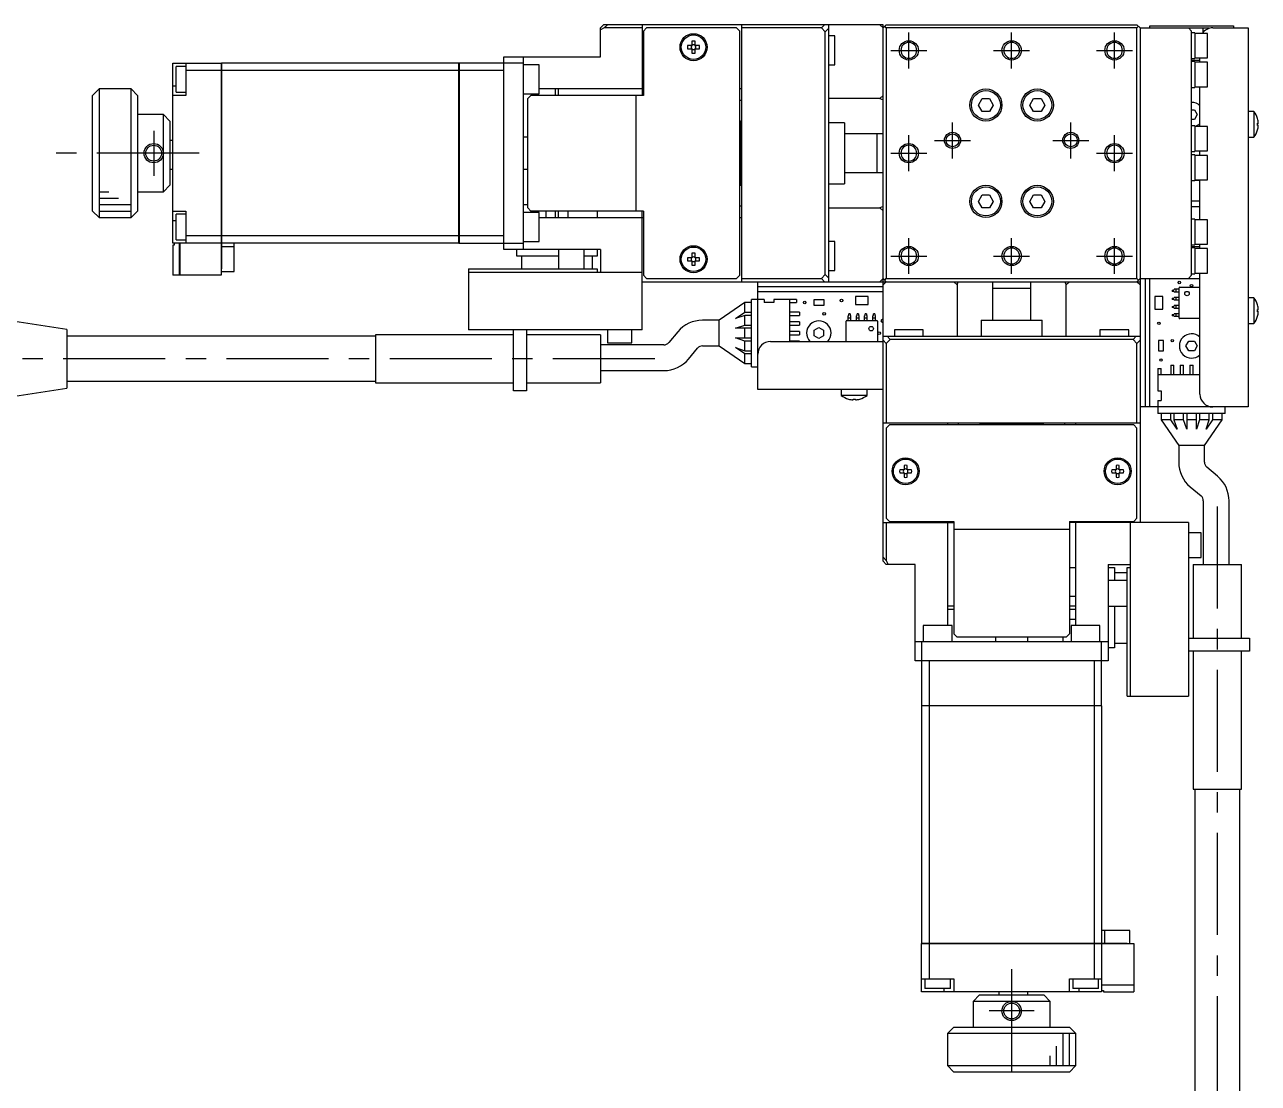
# Model space of a CAD drawing. Extents: x 0 to 674, y -8 to 376.
# Drawn here: x 115.2 to 307.1, y 121.7 to 286.4 of the extents above; entities that cross this region are included whole.
import ezdxf

# ---------------------------------------------------------------- set-up
doc = ezdxf.new("R2010")
doc.units = 0
doc.header["$LTSCALE"] = 0.5
doc.linetypes.add('CENTER', pattern=[50.8, 31.75, -6.35, 6.35, -6.35])
for name, color, linetype in [('MSM_CENTER', 1, 'CENTER'), ('MSM_CONTINUOUS', 7, 'CONTINUOUS'), ('MSM_NARROW', 5, 'CONTINUOUS')]:
    doc.layers.add(name, color=color, linetype=linetype)

msp = doc.modelspace()

# ---------------------------------------------------------------- linework, layer by layer
at = {"layer": 'MSM_CENTER'}
for p, q in [((252.73, 279.64), (252.73, 285.24)), ((268.73, 279.64), (268.73, 285.24)), ((284.73, 279.64), (284.73, 285.24)), ((249.93, 282.44), (255.53, 282.44)), ((265.93, 282.44), (271.53, 282.44)), ((281.93, 282.44), (287.53, 282.44)), ((259.53, 265.64), (259.53, 271.24)), ((277.93, 265.64), (277.93, 271.24)), ((135.23, 269.94), (135.23, 262.94)), ((252.73, 263.64), (252.73, 269.24)), ((284.73, 263.64), (284.73, 269.24)), ((256.73, 268.44), (262.33, 268.44)), ((275.13, 268.44), (280.73, 268.44)), ((142.28, 266.44), (118.23, 266.44)), ((249.93, 266.44), (255.53, 266.44)), ((281.93, 266.44), (287.53, 266.44)), ((252.73, 247.64), (252.73, 253.24)), ((268.73, 247.64), (268.73, 253.24)), ((284.73, 247.64), (284.73, 253.24)), ((249.93, 250.44), (255.53, 250.44)), ((265.93, 250.44), (271.53, 250.44)), ((281.93, 250.44), (287.53, 250.44)), ((213.23, 234.44), (68.23, 234.44)), ((300.73, 211.44), (300.73, 66.44)), ((268.73, 139.47), (268.73, 116.19)), ((272.23, 132.94), (265.23, 132.94))]:
    msp.add_line(p, q, dxfattribs=at)
at = {"layer": 'MSM_CONTINUOUS'}
for p, q in [((204.73, 285.94), (205.23, 286.44)), ((248.73, 286.44), (205.23, 286.44)), ((205.84, 286.44), (205.34, 285.94)), ((211.23, 286.44), (211.23, 275.44)), ((226.73, 246.44), (226.73, 286.44)), ((239.12, 285.94), (239.62, 286.44)), ((240.23, 286.44), (240.23, 246.44)), ((248.23, 286.44), (248.73, 285.94)), ((248.73, 202.94), (248.73, 286.44)), ((248.73, 285.94), (249.23, 286.44)), ((249.23, 285.94), (248.98, 286.19)), ((249.23, 286.44), (288.23, 286.44)), ((288.23, 286.44), (288.73, 285.94)), ((288.48, 286.19), (288.23, 285.94)), ((290.23, 285.94), (290.23, 286.24)), ((290.23, 286.24), (303.23, 286.24)), ((303.23, 286.24), (303.23, 285.94)), ((205.34, 285.94), (204.73, 285.64)), ((204.73, 281.44), (204.73, 285.94)), ((211.23, 285.94), (205.34, 285.94)), ((211.93, 285.94), (211.43, 285.44)), ((211.43, 285.44), (211.43, 275.44)), ((225.93, 285.94), (211.93, 285.94)), ((226.43, 285.44), (225.93, 285.94)), ((226.43, 247.44), (226.43, 285.44)), ((239.12, 285.94), (226.73, 285.94)), ((239.73, 285.33), (239.12, 285.94)), ((240.23, 285.83), (239.73, 285.33)), ((239.73, 247.56), (239.73, 285.33)), ((241.23, 284.69), (240.23, 284.69)), ((241.23, 280.19), (241.23, 284.69)), ((288.23, 285.94), (249.23, 285.94)), ((249.23, 285.94), (249.23, 246.94)), ((288.23, 246.94), (288.23, 285.94)), ((288.73, 285.94), (288.73, 208.94)), ((288.73, 285.94), (299.48, 285.94)), ((296.73, 285.44), (296.23, 285.94)), ((296.73, 247.44), (296.73, 285.44)), ((297.23, 285.19), (296.73, 285.19)), ((297.23, 285.19), (297.23, 281.19)), ((299.23, 285.09), (297.23, 285.09)), ((298.48, 285.94), (298.48, 285.21)), ((299.23, 281.29), (299.23, 285.09)), ((299.48, 285.87), (299.48, 285.94)), ((300.03, 285.94), (305.53, 285.94)), ((305.53, 285.94), (305.53, 226.94)), ((218.99, 283.18), (218.31, 283.18)), ((218.31, 282.7), (218.99, 282.7)), ((218.99, 283.86), (218.99, 283.18)), ((218.99, 282.7), (218.99, 282.02)), ((219.47, 283.18), (219.47, 283.86)), ((220.15, 283.18), (219.47, 283.18)), ((219.47, 282.7), (220.15, 282.7)), ((219.47, 282.02), (219.47, 282.7)), ((138.23, 252.44), (138.23, 280.44)), ((138.23, 280.44), (145.73, 280.44)), ((140.23, 280.44), (140.23, 275.44)), ((145.73, 280.44), (145.73, 247.44)), ((145.73, 280.43), (145.78, 280.43)), ((182.73, 280.44), (145.78, 280.44)), ((145.78, 280.44), (145.78, 248.44)), ((182.73, 252.44), (182.73, 280.44)), ((182.73, 280.43), (182.78, 280.43)), ((192.73, 280.44), (182.78, 280.44)), ((182.78, 280.44), (182.78, 252.44)), ((189.73, 281.44), (204.73, 281.44)), ((189.73, 251.44), (189.73, 281.44)), ((192.73, 281.44), (192.73, 251.44)), ((296.73, 281.19), (297.23, 281.19)), ((296.73, 280.94), (298.03, 280.94)), ((297.23, 280.69), (296.73, 280.69)), ((297.23, 281.29), (299.23, 281.29)), ((297.23, 280.69), (297.23, 276.69)), ((299.23, 280.59), (297.23, 280.59)), ((298.03, 280.59), (298.03, 281.29)), ((299.23, 276.79), (299.23, 280.59)), ((138.73, 275.94), (138.73, 279.94)), ((140.23, 279.94), (138.73, 279.94)), ((145.73, 279.29), (140.23, 279.29)), ((145.73, 279.28), (145.78, 279.28)), ((182.73, 279.29), (145.78, 279.29)), ((182.73, 279.28), (182.78, 279.28)), ((189.73, 279.29), (182.78, 279.29)), ((195.23, 280.19), (192.73, 280.19)), ((195.23, 275.69), (195.23, 280.19)), ((240.23, 280.19), (241.23, 280.19)), ((126.73, 276.44), (125.73, 275.44)), ((126.73, 276.44), (126.73, 256.44)), ((131.73, 276.44), (126.73, 276.44)), ((131.73, 256.44), (131.73, 276.44)), ((132.73, 275.44), (131.73, 276.44)), ((138.23, 276.94), (138.73, 276.94)), ((211.43, 276.44), (195.23, 276.44)), ((197.73, 275.44), (197.73, 276.44)), ((198.23, 275.44), (198.23, 276.44)), ((226.73, 276.44), (226.43, 276.44)), ((296.73, 276.69), (297.23, 276.69)), ((297.23, 276.79), (299.23, 276.79)), ((297.23, 276.78), (298.03, 276.78)), ((298.03, 270.59), (298.03, 276.79)), ((125.73, 257.44), (125.73, 275.44)), ((132.73, 275.44), (132.73, 257.44)), ((140.23, 275.44), (138.23, 275.44)), ((138.73, 275.94), (140.23, 275.94)), ((192.73, 275.69), (195.23, 275.69)), ((193.93, 275.44), (193.43, 274.94)), ((193.43, 257.94), (193.43, 274.94)), ((211.43, 275.44), (193.93, 275.44)), ((210.23, 275.44), (210.23, 257.44)), ((226.43, 274.69), (226.73, 274.69)), ((248.23, 274.93), (240.23, 274.93)), ((248.73, 275.43), (248.23, 274.93)), ((248.23, 274.93), (248.73, 274.75)), ((263.57, 273.94), (264.15, 274.94)), ((264.15, 274.94), (265.31, 274.94)), ((265.31, 274.94), (265.88, 273.94)), ((271.57, 273.94), (272.15, 274.94)), ((272.15, 274.94), (273.31, 274.94)), ((273.31, 274.94), (273.88, 273.94)), ((264.15, 272.94), (263.57, 273.94)), ((265.31, 272.94), (264.15, 272.94)), ((265.88, 273.94), (265.31, 272.94)), ((272.15, 272.94), (271.57, 273.94)), ((273.31, 272.94), (272.15, 272.94)), ((273.88, 273.94), (273.31, 272.94)), ((296.73, 273.19), (297.16, 273.19)), ((297.16, 273.19), (297.59, 272.44)), ((306.43, 272.94), (305.53, 272.94)), ((306.43, 272.94), (306.43, 268.94)), ((136.73, 272.44), (132.73, 272.44)), ((136.73, 272.44), (137.73, 271.44)), ((136.73, 260.44), (136.73, 272.44)), ((137.73, 271.44), (137.73, 261.44)), ((226.53, 271.44), (226.43, 271.44)), ((226.73, 271.24), (226.53, 271.44)), ((226.53, 261.44), (226.53, 271.44)), ((242.73, 271.19), (240.23, 271.19)), ((242.73, 271.19), (242.73, 261.69)), ((297.16, 271.69), (296.73, 271.69)), ((297.23, 270.69), (296.73, 270.69)), ((297.59, 272.44), (297.16, 271.69)), ((297.23, 270.69), (297.23, 266.69)), ((307, 271.83), (307, 271.83)), ((307, 271.12), (307.12, 271.12)), ((307, 270.76), (307, 271.12)), ((307.12, 270.76), (307, 270.76)), ((193.43, 268.94), (192.73, 268.94)), ((248.73, 269.44), (242.73, 269.44)), ((247.73, 269.44), (247.73, 263.44)), ((299.23, 270.59), (297.23, 270.59)), ((299.23, 266.79), (299.23, 270.59)), ((305.53, 268.94), (306.43, 268.94)), ((307, 270.05), (307, 270.06)), ((138.23, 268.44), (137.73, 268.44)), ((296.73, 266.69), (297.23, 266.69)), ((297.23, 266.19), (296.73, 266.19)), ((297.23, 266.79), (299.23, 266.79)), ((297.23, 266.19), (297.23, 262.19)), ((299.23, 266.09), (297.23, 266.09)), ((298.03, 266.09), (298.03, 266.79)), ((299.23, 262.29), (299.23, 266.09)), ((137.73, 263.94), (138.23, 263.94)), ((192.73, 263.94), (193.43, 263.94)), ((242.73, 263.44), (248.73, 263.44)), ((137.73, 261.44), (136.73, 260.44)), ((226.43, 261.44), (226.53, 261.44)), ((226.53, 261.44), (226.73, 261.64)), ((240.23, 261.69), (242.73, 261.69)), ((296.73, 262.19), (297.23, 262.19)), ((297.23, 262.29), (299.23, 262.29)), ((298.03, 262.2), (297.23, 262.2)), ((298.03, 256.09), (298.03, 262.29)), ((132.73, 260.44), (136.73, 260.44)), ((263.57, 258.94), (264.15, 259.94)), ((264.15, 259.94), (265.31, 259.94)), ((265.31, 259.94), (265.88, 258.94)), ((271.57, 258.94), (272.15, 259.94)), ((272.15, 259.94), (273.31, 259.94)), ((273.31, 259.94), (273.88, 258.94)), ((125.73, 257.44), (126.73, 256.44)), ((131.73, 256.44), (132.73, 257.44)), ((138.23, 257.44), (140.23, 257.44)), ((140.23, 257.44), (140.23, 252.44)), ((192.73, 258.44), (193.43, 258.44)), ((193.43, 257.94), (193.93, 257.44)), ((211.43, 257.44), (193.93, 257.44)), ((196.23, 257.44), (196.23, 256.44)), ((197.73, 256.44), (197.73, 257.44)), ((198.23, 256.44), (198.23, 257.44)), ((199.73, 256.44), (199.73, 257.44)), ((204.23, 257.44), (204.23, 256.44)), ((211.23, 238.94), (211.23, 257.44)), ((211.43, 257.44), (211.43, 247.44)), ((226.73, 258.19), (226.43, 258.19)), ((240.23, 257.96), (248.23, 257.96)), ((248.73, 258.14), (248.23, 257.96)), ((248.23, 257.96), (248.73, 257.46)), ((264.15, 257.94), (263.57, 258.94)), ((265.31, 257.94), (264.15, 257.94)), ((265.88, 258.94), (265.31, 257.94)), ((272.15, 257.94), (271.57, 258.94)), ((273.31, 257.94), (272.15, 257.94)), ((273.88, 258.94), (273.31, 257.94)), ((296.73, 259), (298.03, 259)), ((298.03, 258.07), (296.73, 258.07)), ((126.73, 256.44), (131.73, 256.44)), ((138.23, 255.94), (138.73, 255.94)), ((140.23, 256.94), (138.73, 256.94)), ((138.73, 252.94), (138.73, 256.94)), ((195.23, 257.19), (192.73, 257.19)), ((195.23, 252.69), (195.23, 257.19)), ((195.23, 256.44), (211.43, 256.44)), ((226.43, 256.44), (226.73, 256.44)), ((297.23, 256.19), (296.73, 256.19)), ((297.23, 256.19), (297.23, 252.19)), ((299.23, 256.09), (297.23, 256.09)), ((299.23, 252.29), (299.23, 256.09)), ((145.73, 253.6), (140.23, 253.6)), ((145.73, 253.6), (145.78, 253.6)), ((182.73, 253.6), (145.78, 253.6)), ((182.73, 253.6), (182.78, 253.6)), ((189.73, 253.6), (182.78, 253.6)), ((145.73, 252.44), (138.23, 252.44)), ((138.43, 252.14), (138.23, 252.14)), ((138.23, 252.14), (138.23, 247.44)), ((138.43, 252.44), (138.43, 252.14)), ((138.73, 252.94), (140.23, 252.94)), ((139.23, 247.44), (139.23, 252.44)), ((139.28, 252.44), (139.28, 247.44)), ((145.73, 252.45), (145.78, 252.45)), ((182.73, 252.44), (145.78, 252.44)), ((145.78, 251.94), (147.73, 251.94)), ((147.73, 248.04), (147.73, 252.44)), ((182.73, 252.45), (182.78, 252.45)), ((182.78, 252.44), (192.73, 252.44)), ((192.73, 252.69), (195.23, 252.69)), ((241.23, 252.69), (240.23, 252.69)), ((241.23, 248.19), (241.23, 252.69)), ((296.73, 252.19), (297.23, 252.19)), ((296.73, 251.94), (298.03, 251.94)), ((297.23, 251.69), (296.73, 251.69)), ((297.23, 252.29), (299.23, 252.29)), ((297.23, 251.69), (297.23, 247.69)), ((299.23, 251.59), (297.23, 251.59)), ((298.03, 251.59), (298.03, 252.29)), ((299.23, 247.79), (299.23, 251.59)), ((204.73, 251.44), (189.73, 251.44)), ((191.73, 250.44), (191.73, 251.44)), ((198.23, 250.44), (191.73, 250.44)), ((192.48, 250.44), (192.48, 248.44)), ((198.23, 251.44), (198.23, 248.44)), ((202.23, 248.44), (202.23, 251.44)), ((204.23, 250.44), (202.23, 250.44)), ((203.48, 250.44), (203.48, 248.44)), ((204.23, 251.44), (204.23, 250.44)), ((204.73, 251.44), (204.73, 247.94)), ((218.99, 250.18), (218.31, 250.18)), ((218.31, 249.7), (218.99, 249.7)), ((218.99, 250.86), (218.99, 250.18)), ((218.99, 249.7), (218.99, 249.02)), ((219.47, 250.18), (219.47, 250.86)), ((220.15, 250.18), (219.47, 250.18)), ((219.47, 249.02), (219.47, 249.7)), ((219.47, 249.7), (220.15, 249.7)), ((145.78, 248.44), (145.73, 248.44)), ((145.73, 248.04), (147.73, 248.04)), ((184.23, 248.44), (204.23, 248.44)), ((184.23, 248.44), (184.23, 238.94)), ((184.23, 247.94), (211.23, 247.94)), ((204.23, 248.44), (204.23, 247.94)), ((240.23, 248.19), (241.23, 248.19)), ((296.73, 247.69), (297.23, 247.69)), ((297.23, 247.79), (299.23, 247.79)), ((298.03, 228.94), (298.03, 247.79)), ((139.23, 247.44), (138.23, 247.44)), ((139.23, 247.49), (139.28, 247.49)), ((145.73, 247.44), (139.28, 247.44)), ((211.23, 246.44), (288.73, 246.44)), ((211.43, 247.44), (211.93, 246.94)), ((211.93, 246.94), (225.93, 246.94)), ((225.93, 246.94), (226.43, 247.44)), ((226.73, 246.94), (239.12, 246.94)), ((229.23, 229.64), (229.23, 246.44)), ((239.12, 246.94), (239.73, 247.56)), ((239.62, 246.44), (239.12, 246.94)), ((239.73, 247.56), (240.23, 247.06)), ((248.73, 246.94), (248.23, 246.44)), ((249.23, 246.44), (248.73, 246.94)), ((248.73, 245.94), (249.23, 246.44)), ((248.98, 246.69), (249.23, 246.94)), ((249.23, 246.94), (288.23, 246.94)), ((259.74, 246.44), (260.24, 245.94)), ((260.24, 245.94), (260.42, 246.44)), ((260.24, 245.94), (260.24, 237.94)), ((265.73, 246.44), (265.73, 240.44)), ((271.73, 240.44), (271.73, 246.44)), ((277.03, 246.44), (277.21, 245.94)), ((277.21, 245.94), (277.71, 246.44)), ((277.21, 237.94), (277.21, 245.94)), ((288.23, 246.94), (288.48, 246.69)), ((288.73, 246.94), (288.23, 246.44)), ((288.23, 246.44), (288.73, 245.94)), ((288.73, 246.94), (298.03, 246.94)), ((289.53, 246.94), (289.53, 226.94)), ((290.23, 226.94), (290.23, 246.94)), ((296.23, 246.94), (296.73, 247.44)), ((248.73, 245.64), (229.23, 245.64)), ((229.23, 244.94), (248.73, 244.94)), ((244.42, 244.15), (244.42, 242.9)), ((246.42, 244.15), (244.42, 244.15)), ((246.42, 242.9), (246.42, 244.15)), ((265.73, 245.44), (271.73, 245.44)), ((291.02, 244.14), (291.02, 242.14)), ((292.27, 244.14), (291.02, 244.14)), ((292.27, 242.14), (292.27, 244.14)), ((293.73, 245.14), (293.73, 244.94)), ((293.73, 245.14), (293.98, 245.14)), ((293.98, 244.94), (293.73, 244.94)), ((293.73, 243.87), (293.73, 243.67)), ((293.73, 243.87), (293.98, 243.87)), ((293.98, 245.14), (294.04, 245.26)), ((294.04, 244.83), (293.98, 244.94)), ((293.98, 243.87), (294.04, 243.99)), ((294.78, 245.26), (294.04, 245.26)), ((294.78, 244.83), (294.04, 244.83)), ((294.78, 243.99), (294.04, 243.99)), ((294.34, 244.83), (294.34, 245.26)), ((294.34, 243.56), (294.34, 243.99)), ((294.78, 240.79), (294.78, 245.49)), ((294.88, 245.59), (298.03, 245.59)), ((306.43, 243.94), (305.53, 243.94)), ((306.43, 243.94), (306.43, 239.94)), ((227.23, 243.19), (223.23, 240.44)), ((228.23, 243.19), (227.23, 243.19)), ((227.23, 241.69), (227.23, 243.19)), ((228.23, 233.19), (228.23, 243.69)), ((230.23, 243.69), (228.23, 243.69)), ((230.23, 243.69), (230.23, 243.19)), ((231.73, 243.19), (230.23, 243.19)), ((231.73, 243.69), (231.73, 243.19)), ((235.23, 243.69), (231.73, 243.69)), ((234.23, 237.14), (234.23, 243.69)), ((234.23, 243.19), (235.23, 243.19)), ((235.23, 243.69), (235.23, 243.19)), ((239.55, 243.61), (237.95, 243.61)), ((237.95, 243.61), (237.95, 242.81)), ((237.95, 242.81), (239.55, 242.81)), ((239.55, 242.81), (239.55, 243.61)), ((244.42, 242.9), (246.42, 242.9)), ((291.02, 242.14), (292.27, 242.14)), ((293.98, 243.67), (293.73, 243.67)), ((293.73, 242.6), (293.73, 242.4)), ((293.73, 242.6), (293.98, 242.6)), ((293.98, 242.4), (293.73, 242.4)), ((294.04, 243.56), (293.98, 243.67)), ((293.98, 242.6), (294.04, 242.72)), ((294.04, 242.29), (293.98, 242.4)), ((294.78, 243.56), (294.04, 243.56)), ((294.78, 242.72), (294.04, 242.72)), ((294.78, 242.29), (294.04, 242.29)), ((294.34, 242.29), (294.34, 242.72)), ((307, 242.83), (307, 242.83)), ((307, 242.12), (307.12, 242.12)), ((307, 241.76), (307, 242.12)), ((121.73, 239.01), (105.73, 241.44)), ((223.23, 240.44), (220.63, 240.44)), ((223.23, 236.44), (223.23, 240.44)), ((225.77, 240.69), (227.23, 241.69)), ((227.23, 241.19), (225.77, 240.69)), ((227.23, 241.69), (228.23, 241.69)), ((228.23, 241.19), (227.23, 241.19)), ((227.23, 239.69), (227.23, 241.19)), ((235.73, 241.69), (234.23, 241.69)), ((234.23, 241.19), (235.73, 241.19)), ((235.73, 240.19), (234.23, 240.19)), ((235.73, 241.69), (235.73, 241.19)), ((235.73, 240.19), (235.73, 239.69)), ((242.97, 237.14), (242.97, 240.29)), ((243.07, 240.39), (247.77, 240.39)), ((243.3, 241.13), (243.42, 241.19)), ((243.3, 240.39), (243.3, 241.13)), ((243.3, 240.83), (243.73, 240.83)), ((243.42, 241.19), (243.42, 241.44)), ((243.62, 241.44), (243.42, 241.44)), ((243.62, 241.44), (243.62, 241.19)), ((243.62, 241.19), (243.73, 241.13)), ((243.73, 240.39), (243.73, 241.13)), ((244.57, 241.13), (244.69, 241.19)), ((244.57, 240.39), (244.57, 241.13)), ((244.57, 240.83), (245, 240.83)), ((244.69, 241.19), (244.69, 241.44)), ((244.89, 241.44), (244.69, 241.44)), ((244.89, 241.44), (244.89, 241.19)), ((244.89, 241.19), (245, 241.13)), ((245, 240.39), (245, 241.13)), ((245.84, 241.13), (245.96, 241.19)), ((245.84, 240.39), (245.84, 241.13)), ((245.84, 240.83), (246.27, 240.83)), ((245.96, 241.19), (245.96, 241.44)), ((246.16, 241.44), (245.96, 241.44)), ((246.16, 241.44), (246.16, 241.19)), ((246.16, 241.19), (246.27, 241.13)), ((246.27, 240.39), (246.27, 241.13)), ((247.11, 241.13), (247.23, 241.19)), ((247.11, 240.39), (247.11, 241.13)), ((247.11, 240.83), (247.54, 240.83)), ((247.43, 241.44), (247.23, 241.44)), ((247.23, 241.19), (247.23, 241.44)), ((247.43, 241.44), (247.43, 241.19)), ((247.43, 241.19), (247.54, 241.13)), ((247.54, 240.39), (247.54, 241.13)), ((247.87, 240.29), (247.87, 237.14)), ((263.98, 240.44), (273.48, 240.44)), ((263.98, 240.44), (263.98, 237.94)), ((273.48, 237.94), (273.48, 240.44)), ((293.73, 241.33), (293.98, 241.33)), ((293.73, 241.33), (293.73, 241.13)), ((293.98, 241.13), (293.73, 241.13)), ((293.98, 241.33), (294.04, 241.45)), ((294.04, 241.02), (293.98, 241.13)), ((294.78, 241.45), (294.04, 241.45)), ((294.78, 241.02), (294.04, 241.02)), ((294.34, 241.02), (294.34, 241.45)), ((298.03, 240.69), (294.88, 240.69)), ((307.12, 241.76), (307, 241.76)), ((307, 241.05), (307, 241.06)), ((121.73, 239.01), (121.73, 229.87)), ((191.23, 238.19), (169.73, 238.19)), ((169.73, 238.19), (169.73, 230.69)), ((211.23, 238.94), (184.23, 238.94)), ((191.23, 229.44), (191.23, 238.94)), ((193.23, 238.94), (193.23, 229.44)), ((204.73, 238.19), (193.23, 238.19)), ((204.73, 238.19), (204.73, 230.69)), ((205.83, 238.94), (205.83, 236.94)), ((209.63, 236.94), (209.63, 238.94)), ((216.8, 238.66), (215.38, 236.97)), ((225.77, 239.19), (227.23, 239.69)), ((228.23, 239.19), (225.77, 239.19)), ((227.23, 239.69), (228.23, 239.69)), ((227.23, 237.69), (227.23, 239.19)), ((234.23, 239.69), (235.73, 239.69)), ((235.73, 238.69), (234.23, 238.69)), ((234.23, 238.19), (235.73, 238.19)), ((235.73, 238.69), (235.73, 238.19)), ((237.98, 238.88), (238.73, 239.31)), ((237.98, 238.01), (237.98, 238.88)), ((238.73, 239.31), (239.48, 238.88)), ((239.48, 238.88), (239.48, 238.01)), ((254.98, 238.94), (250.48, 238.94)), ((250.48, 238.94), (250.48, 237.94)), ((254.98, 237.94), (254.98, 238.94)), ((286.98, 238.94), (282.48, 238.94)), ((282.48, 238.94), (282.48, 237.94)), ((286.98, 237.94), (286.98, 238.94)), ((305.53, 239.94), (306.43, 239.94)), ((169.73, 237.94), (121.73, 237.94)), ((214.62, 236.61), (204.73, 236.61)), ((205.83, 236.94), (209.63, 236.94)), ((220.63, 236.44), (223.23, 236.44)), ((223.23, 236.44), (227.23, 233.69)), ((227.23, 237.19), (225.77, 237.69)), ((225.77, 237.69), (228.23, 237.69)), ((227.23, 235.19), (225.77, 236.19)), ((225.77, 236.19), (227.23, 235.69)), ((228.23, 237.19), (227.23, 237.19)), ((227.23, 235.69), (227.23, 237.19)), ((231.23, 237.14), (248.73, 237.14)), ((235.73, 237.19), (234.23, 237.19)), ((235.73, 237.19), (235.73, 237.14)), ((238.73, 237.58), (237.98, 238.01)), ((239.48, 238.01), (238.73, 237.58)), ((248.73, 237.94), (288.73, 237.94)), ((249.23, 236.83), (248.73, 237.33)), ((249.84, 237.44), (249.23, 236.83)), ((249.23, 236.83), (249.23, 224.44)), ((249.34, 237.94), (249.84, 237.44)), ((287.62, 237.44), (249.84, 237.44)), ((287.62, 237.44), (288.12, 237.94)), ((288.23, 236.83), (287.62, 237.44)), ((288.73, 237.33), (288.23, 236.83)), ((288.23, 224.44), (288.23, 236.83)), ((292.37, 237.27), (291.57, 237.27)), ((291.57, 237.27), (291.57, 235.67)), ((292.37, 235.67), (292.37, 237.27)), ((295.86, 236.44), (296.3, 237.19)), ((296.3, 235.69), (295.86, 236.44)), ((296.3, 237.19), (297.16, 237.19)), ((297.16, 237.19), (297.59, 236.44)), ((297.59, 236.44), (297.16, 235.69)), ((218.45, 234.4), (219.86, 236.09)), ((227.23, 235.69), (228.23, 235.69)), ((228.23, 235.19), (227.23, 235.19)), ((227.23, 233.69), (227.23, 235.19)), ((291.57, 235.67), (292.37, 235.67)), ((297.16, 235.69), (296.3, 235.69)), ((204.73, 232.61), (214.62, 232.61)), ((227.23, 233.69), (228.23, 233.69)), ((228.23, 233.19), (229.23, 233.19)), ((291.48, 232.94), (291.98, 232.94)), ((291.48, 232.94), (291.48, 229.44)), ((291.98, 231.94), (291.98, 232.94)), ((293.48, 233.44), (293.48, 231.94)), ((293.48, 233.44), (293.98, 233.44)), ((293.98, 231.94), (293.98, 233.44)), ((294.98, 233.44), (294.98, 231.94)), ((294.98, 233.44), (295.48, 233.44)), ((295.48, 231.94), (295.48, 233.44)), ((296.48, 233.44), (296.48, 231.94)), ((296.48, 233.44), (296.98, 233.44)), ((296.98, 231.94), (296.98, 233.44)), ((297.98, 233.44), (298.03, 233.44)), ((297.98, 233.44), (297.98, 231.94)), ((121.73, 230.94), (169.73, 230.94)), ((169.73, 230.69), (191.23, 230.69)), ((193.23, 230.69), (204.73, 230.69)), ((298.03, 231.94), (291.48, 231.94)), ((105.73, 227.44), (121.73, 229.87)), ((193.23, 229.44), (191.23, 229.44)), ((248.73, 229.64), (229.23, 229.64)), ((242.23, 229.64), (242.23, 228.74)), ((246.23, 228.74), (242.23, 228.74)), ((246.23, 228.74), (246.23, 229.64)), ((291.48, 229.44), (291.98, 229.44)), ((291.98, 229.44), (291.98, 227.94)), ((243.34, 228.17), (243.34, 228.17)), ((244.05, 228.17), (244.41, 228.17)), ((244.05, 228.05), (244.05, 228.17)), ((244.41, 228.17), (244.41, 228.05)), ((245.11, 228.17), (245.12, 228.17)), ((305.53, 226.94), (288.73, 226.94)), ((291.48, 227.94), (291.98, 227.94)), ((291.48, 227.94), (291.48, 225.94)), ((301.98, 225.94), (301.98, 226.94)), ((301.98, 225.94), (291.48, 225.94)), ((291.98, 225.94), (291.98, 224.94)), ((291.98, 224.94), (294.73, 220.94)), ((293.48, 224.94), (291.98, 224.94)), ((293.48, 224.94), (293.48, 225.94)), ((294.48, 223.49), (293.48, 224.94)), ((293.98, 225.94), (293.98, 224.94)), ((293.98, 224.94), (294.48, 223.49)), ((295.48, 224.94), (293.98, 224.94)), ((295.48, 224.94), (295.48, 225.94)), ((295.98, 223.49), (295.48, 224.94)), ((295.98, 225.94), (295.98, 223.49)), ((297.48, 224.94), (295.98, 224.94)), ((297.48, 223.49), (297.48, 225.94)), ((297.98, 224.94), (297.48, 223.49)), ((297.98, 225.94), (297.98, 224.94)), ((299.48, 224.94), (297.98, 224.94)), ((298.73, 220.94), (301.48, 224.94)), ((299.98, 224.94), (298.98, 223.49)), ((298.98, 223.49), (299.48, 224.94)), ((299.48, 224.94), (299.48, 225.94)), ((299.98, 225.94), (299.98, 224.94)), ((301.48, 224.94), (299.98, 224.94)), ((301.48, 224.94), (301.48, 225.94)), ((288.73, 224.44), (248.73, 224.44)), ((249.73, 224.14), (249.23, 223.64)), ((249.23, 223.64), (249.23, 209.64)), ((287.73, 224.14), (249.73, 224.14)), ((258.73, 224.44), (258.73, 224.14)), ((260.48, 224.14), (260.48, 224.44)), ((263.93, 224.44), (263.73, 224.24)), ((263.73, 224.24), (263.73, 224.14)), ((273.73, 224.24), (263.73, 224.24)), ((273.73, 224.24), (273.53, 224.44)), ((273.73, 224.14), (273.73, 224.24)), ((276.98, 224.44), (276.98, 224.14)), ((278.73, 224.14), (278.73, 224.44)), ((288.23, 223.64), (287.73, 224.14)), ((288.23, 209.64), (288.23, 223.64)), ((298.73, 220.94), (294.73, 220.94)), ((294.73, 220.94), (294.73, 218.34)), ((298.73, 218.34), (298.73, 220.94)), ((251.99, 217.18), (251.31, 217.18)), ((251.99, 217.86), (251.99, 217.18)), ((252.47, 217.18), (252.47, 217.86)), ((253.15, 217.18), (252.47, 217.18)), ((284.99, 217.18), (284.31, 217.18)), ((284.99, 217.86), (284.99, 217.18)), ((285.47, 217.18), (285.47, 217.86)), ((286.15, 217.18), (285.47, 217.18)), ((300.77, 216.16), (299.09, 217.58)), ((251.31, 216.7), (251.99, 216.7)), ((251.99, 216.7), (251.99, 216.02)), ((252.47, 216.7), (253.15, 216.7)), ((252.47, 216.02), (252.47, 216.7)), ((284.31, 216.7), (284.99, 216.7)), ((284.99, 216.7), (284.99, 216.02)), ((285.47, 216.02), (285.47, 216.7)), ((285.47, 216.7), (286.15, 216.7)), ((296.51, 214.51), (298.2, 213.1)), ((298.56, 212.33), (298.56, 202.44)), ((302.56, 202.44), (302.56, 212.33)), ((249.23, 209.64), (249.73, 209.14)), ((287.73, 209.14), (288.23, 209.64)), ((248.73, 208.94), (259.73, 208.94)), ((249.23, 208.94), (249.23, 203.06)), ((249.73, 209.14), (259.73, 209.14)), ((258.73, 209.14), (258.73, 192.94)), ((259.73, 209.14), (259.73, 191.64)), ((259.73, 207.94), (277.73, 207.94)), ((277.73, 209.14), (287.73, 209.14)), ((277.73, 209.14), (277.73, 191.64)), ((296.23, 208.94), (277.73, 208.94)), ((278.73, 192.94), (278.73, 209.14)), ((287.23, 181.94), (287.23, 208.94)), ((296.23, 208.94), (296.23, 181.94)), ((298.23, 207.34), (296.23, 207.34)), ((298.23, 203.54), (298.23, 207.34)), ((248.73, 203.56), (249.23, 203.06)), ((296.23, 203.54), (298.23, 203.54)), ((249.23, 202.44), (248.73, 202.94)), ((249.23, 203.06), (249.53, 202.44)), ((253.73, 202.44), (249.23, 202.44)), ((253.73, 187.44), (253.73, 202.44)), ((277.73, 201.94), (278.73, 201.94)), ((283.73, 202.44), (287.23, 202.44)), ((283.73, 202.44), (283.73, 187.44)), ((283.73, 201.94), (284.73, 201.94)), ((284.73, 201.94), (284.73, 199.94)), ((286.73, 201.94), (287.23, 201.94)), ((286.73, 181.94), (286.73, 201.94)), ((296.98, 202.44), (296.98, 190.94)), ((296.98, 202.44), (304.48, 202.44)), ((304.48, 190.94), (304.48, 202.44)), ((286.73, 199.94), (283.73, 199.94)), ((284.73, 201.19), (286.73, 201.19)), ((259.73, 195.94), (258.73, 195.94)), ((278.73, 197.44), (277.73, 197.44)), ((278.73, 195.94), (277.73, 195.94)), ((283.73, 195.94), (286.73, 195.94)), ((284.73, 195.94), (284.73, 189.44)), ((259.73, 195.44), (258.73, 195.44)), ((278.73, 195.44), (277.73, 195.44)), ((277.73, 193.94), (278.73, 193.94)), ((259.48, 192.94), (254.98, 192.94)), ((254.98, 192.94), (254.98, 190.44)), ((259.48, 190.44), (259.48, 192.94)), ((282.48, 192.94), (277.98, 192.94)), ((277.98, 192.94), (277.98, 190.44)), ((282.48, 190.44), (282.48, 192.94)), ((253.73, 190.44), (283.73, 190.44)), ((254.73, 190.44), (254.73, 180.49)), ((259.73, 191.64), (260.23, 191.14)), ((277.23, 191.14), (260.23, 191.14)), ((266.23, 191.14), (266.23, 190.44)), ((271.23, 190.44), (271.23, 191.14)), ((276.73, 190.44), (276.73, 191.14)), ((277.23, 191.14), (277.73, 191.64)), ((282.73, 180.49), (282.73, 190.44)), ((284.73, 190.19), (286.73, 190.19)), ((296.23, 190.94), (305.73, 190.94)), ((305.73, 190.94), (305.73, 188.94)), ((284.73, 189.44), (283.73, 189.44)), ((305.73, 188.94), (296.23, 188.94)), ((296.98, 188.94), (296.98, 167.44)), ((304.48, 167.44), (304.48, 188.94)), ((283.73, 187.44), (253.73, 187.44)), ((255.88, 187.44), (255.88, 180.49)), ((281.57, 187.44), (281.57, 180.49)), ((254.73, 180.49), (282.73, 180.49)), ((254.74, 180.44), (254.74, 180.49)), ((255.89, 180.44), (255.89, 180.49)), ((281.57, 180.44), (281.57, 180.49)), ((282.72, 180.44), (282.72, 180.49)), ((286.73, 181.94), (296.23, 181.94)), ((254.73, 180.44), (254.73, 143.49)), ((282.73, 180.44), (254.73, 180.44)), ((255.88, 180.44), (255.88, 143.49)), ((281.57, 180.44), (281.57, 143.49)), ((282.73, 180.44), (282.73, 143.49)), ((296.98, 167.44), (304.48, 167.44)), ((297.23, 167.44), (297.23, 119.44)), ((304.23, 119.44), (304.23, 167.44)), ((287.13, 145.44), (282.73, 145.44)), ((283.23, 143.49), (283.23, 145.44)), ((287.13, 143.44), (287.13, 145.44)), ((254.73, 143.49), (286.73, 143.49)), ((254.73, 143.44), (287.73, 143.44)), ((254.73, 135.94), (254.73, 143.44)), ((254.74, 143.44), (254.74, 143.49)), ((255.88, 143.44), (255.88, 137.94)), ((255.89, 143.44), (255.89, 143.49)), ((281.57, 143.44), (281.57, 143.49)), ((281.57, 143.44), (281.57, 137.94)), ((282.72, 143.44), (282.72, 143.49)), ((282.73, 143.44), (282.73, 135.94)), ((286.73, 143.49), (286.73, 143.44)), ((287.73, 143.44), (287.73, 136.99)), ((254.73, 137.94), (259.73, 137.94)), ((255.23, 137.94), (255.23, 136.44)), ((259.23, 136.44), (255.23, 136.44)), ((258.23, 135.94), (258.23, 136.44)), ((259.23, 136.44), (259.23, 137.94)), ((259.73, 137.94), (259.73, 135.94)), ((277.73, 135.94), (277.73, 137.94)), ((277.73, 137.94), (282.73, 137.94)), ((278.23, 137.94), (278.23, 136.44)), ((282.23, 136.44), (278.23, 136.44)), ((279.23, 135.94), (279.23, 136.44)), ((282.23, 136.44), (282.23, 137.94)), ((282.73, 136.99), (287.73, 136.99)), ((287.73, 136.94), (282.73, 136.94)), ((287.68, 136.94), (287.68, 136.99)), ((287.73, 136.94), (287.73, 135.94)), ((282.73, 135.94), (254.73, 135.94)), ((262.73, 134.44), (263.73, 135.44)), ((262.73, 134.44), (262.73, 130.44)), ((274.73, 134.44), (262.73, 134.44)), ((263.73, 135.44), (273.73, 135.44)), ((266.73, 135.94), (266.73, 135.44)), ((271.23, 135.44), (271.23, 135.94)), ((273.73, 135.44), (274.73, 134.44)), ((274.73, 130.44), (274.73, 134.44)), ((282.73, 136.14), (283.03, 136.14)), ((283.03, 136.14), (283.03, 135.94)), ((283.03, 135.94), (287.73, 135.94)), ((259.73, 130.44), (258.73, 129.44)), ((278.73, 129.44), (258.73, 129.44)), ((258.73, 129.44), (258.73, 124.44)), ((259.73, 130.44), (277.73, 130.44)), ((278.73, 129.44), (277.73, 130.44)), ((278.73, 124.44), (278.73, 129.44)), ((258.73, 124.44), (278.73, 124.44)), ((258.73, 124.44), (259.73, 123.44)), ((277.73, 123.44), (259.73, 123.44)), ((277.73, 123.44), (278.73, 124.44))]:
    msp.add_line(p, q, dxfattribs=at)
for centre, radius in [((219.23, 282.94), 2.1), ((219.23, 282.94), 1.9), ((264.73, 273.94), 2.5), ((272.73, 273.94), 2.5), ((264.73, 273.94), 2.25), ((272.73, 273.94), 2.25), ((259.53, 268.44), 1.01), ((277.93, 268.44), 1.01), ((135.23, 266.44), 1.23), ((264.73, 258.94), 2.5), ((264.73, 258.94), 2.25), ((272.73, 258.94), 2.5), ((272.73, 258.94), 2.25), ((219.23, 249.94), 2.1), ((219.23, 249.94), 1.9), ((294.82, 246.31), 0.2), ((296.73, 245.83), 0.2), ((296.03, 244.59), 0.35), ((236.53, 243.21), 0.2), ((242.25, 243.52), 0.2), ((239.55, 241.44), 0.2), ((291.65, 239.96), 0.2), ((246.87, 239.14), 0.35), ((248.11, 238.44), 0.2), ((293.73, 237.27), 0.2), ((291.97, 234.25), 0.2), ((252.23, 216.94), 2.1), ((252.23, 216.94), 1.9), ((285.23, 216.94), 2.1), ((285.23, 216.94), 1.9), ((268.73, 132.94), 1.23)]:
    msp.add_circle(centre, radius, dxfattribs=at)
at = {"layer": 'MSM_CONTINUOUS', "extrusion": (0, 0, -1)}
for centre in [(-252.73, 282.44), (-268.73, 282.44), (-284.73, 282.44), (-252.73, 266.44), (-284.73, 266.44), (-252.73, 250.44), (-268.73, 250.44), (-284.73, 250.44)]:
    msp.add_circle(centre, 1.23, dxfattribs=at)
at = {"layer": 'MSM_CONTINUOUS'}
for centre, radius, start, end in [((300.03, 283.94), 2, 90, 144.9004), ((219.23, 282.94), 0.95, 165.3667, 194.6333), ((219.23, 282.94), 0.365, 138.8496, 221.1504), ((219.23, 282.94), 0.95, 75.3667, 104.6333), ((219.23, 282.94), 0.365, 48.8496, 131.1504), ((219.23, 282.94), 0.365, 228.8496, 311.1504), ((219.23, 282.94), 0.365, 318.8496, 41.1504), ((219.23, 282.94), 0.95, 345.3667, 14.6333), ((219.23, 282.94), 0.95, 255.3667, 284.6333), ((296.73, 272.44), 1.9, 46.8264, 90), ((303.93, 270.94), 3.2, 16.1225, 38.6822), ((296.73, 272.44), 1.9, 285.2575, 313.1736), ((303.93, 270.94), 3.19, 3.2297, 16.1067), ((303.93, 270.94), 3.19, 343.8933, 356.7703), ((303.93, 270.94), 3.2, 321.3178, 343.8775), ((219.23, 249.94), 0.95, 165.3667, 194.6333), ((219.23, 249.94), 0.365, 138.8496, 221.1504), ((219.23, 249.94), 0.95, 75.3667, 104.6333), ((219.23, 249.94), 0.365, 48.8496, 131.1504), ((219.23, 249.94), 0.365, 228.8496, 311.1504), ((219.23, 249.94), 0.365, 318.8496, 41.1504), ((219.23, 249.94), 0.95, 345.3667, 14.6333), ((219.23, 249.94), 0.95, 255.3667, 284.6333), ((294.88, 245.49), 0.1, 90, 180), ((303.93, 241.94), 3.2, 16.1225, 38.6822), ((303.93, 241.94), 3.19, 3.2297, 16.1067), ((220.63, 235.44), 5, 90, 140), ((238.73, 238.44), 1.9, 316.8264, 223.1736), ((243.07, 240.29), 0.1, 90, 180), ((247.77, 240.29), 0.1, 0, 90), ((248.6, 240.35), 0.2, 48.5092, 311.4908), ((294.88, 240.79), 0.1, 180, 270), ((303.93, 241.94), 3.2, 321.3178, 343.8775), ((303.93, 241.94), 3.19, 343.8933, 356.7703), ((296.73, 236.44), 1.9, 46.8264, 313.1736), ((214.62, 237.61), 1, 270, 320), ((220.63, 235.44), 1, 90, 140), ((231.23, 235.14), 2, 90, 180), ((214.62, 237.61), 5, 270, 320), ((244.23, 231.24), 3.2, 231.3178, 253.8775), ((244.23, 231.24), 3.2, 286.1225, 308.6822), ((300.03, 228.94), 2, 180, 270), ((244.23, 231.24), 3.19, 253.8933, 266.7703), ((244.23, 231.24), 3.19, 273.2297, 286.1067), ((252.23, 216.94), 0.95, 165.3667, 194.6333), ((252.23, 216.94), 0.365, 138.8496, 221.1504), ((252.23, 216.94), 0.95, 75.3667, 104.6333), ((252.23, 216.94), 0.365, 48.8496, 131.1504), ((252.23, 216.94), 0.365, 318.8496, 41.1504), ((252.23, 216.94), 0.95, 345.3667, 14.6333), ((285.23, 216.94), 0.95, 165.3667, 194.6333), ((285.23, 216.94), 0.365, 138.8496, 221.1504), ((285.23, 216.94), 0.95, 75.3667, 104.6333), ((285.23, 216.94), 0.365, 48.8496, 131.1504), ((285.23, 216.94), 0.365, 318.8496, 41.1504), ((285.23, 216.94), 0.95, 345.3667, 14.6333), ((299.73, 218.34), 5, 180, 230), ((299.73, 218.34), 1, 180, 230), ((252.23, 216.94), 0.365, 228.8496, 311.1504), ((252.23, 216.94), 0.95, 255.3667, 284.6333), ((285.23, 216.94), 0.365, 228.8496, 311.1504), ((285.23, 216.94), 0.95, 255.3667, 284.6333), ((297.56, 212.33), 5, 0, 50), ((297.56, 212.33), 1, 0, 50)]:
    msp.add_arc(centre, radius, start, end, dxfattribs=at)
at = {"layer": 'MSM_NARROW'}
for p, q in [((126.73, 260.44), (128.23, 260.44)), ((126.73, 259.44), (129.73, 259.44)), ((126.73, 258.44), (131.73, 258.44)), ((126.73, 257.44), (131.73, 257.44)), ((276.73, 124.44), (276.73, 129.44)), ((277.73, 124.44), (277.73, 129.44)), ((275.73, 124.44), (275.73, 127.44)), ((274.73, 124.44), (274.73, 125.94))]:
    msp.add_line(p, q, dxfattribs=at)
for centre, radius in [((252.73, 282.44), 1.5), ((268.73, 282.44), 1.5), ((284.73, 282.44), 1.5), ((259.53, 268.44), 1.25), ((277.93, 268.44), 1.25), ((135.23, 266.44), 1.5), ((252.73, 266.44), 1.5), ((284.73, 266.44), 1.5), ((252.73, 250.44), 1.5), ((268.73, 250.44), 1.5), ((284.73, 250.44), 1.5), ((268.73, 132.94), 1.5)]:
    msp.add_circle(centre, radius, dxfattribs=at)

doc.saveas('drawing.dxf')
